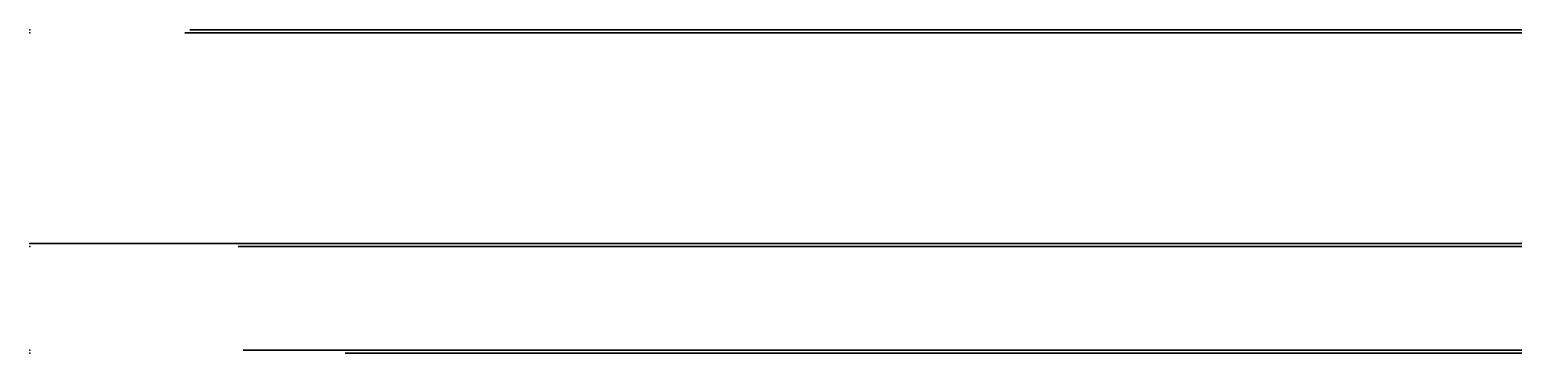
# Model space of a CAD drawing. Header units: centimetres. Extents: x -0.1 to 5.8, y 0 to 5.4.
# Drawn here: x 0 to 1.389, y 5.097 to 5.4 of the extents above; entities that cross this region are included whole.
import ezdxf

# ---------------------------------------------------------------- set-up
doc = ezdxf.new("R2010")
doc.units = ezdxf.units.CM
doc.header["$MEASUREMENT"] = 0
for name, color, linetype in [('BoitierTS v2_Sketch10', 7, 'Continuous'), ('BoitierTS v2_Sketch22', 7, 'Continuous'), ('BoitierTS v2_Sketch24', 7, 'Continuous'), ('BoitierTS v2_Sketch26', 7, 'Continuous'), ('BoitierTS v2_Sketch27', 7, 'Continuous'), ('BoitierTS v2_Sketch28', 7, 'Continuous'), ('BoitierTS v2_Sketch29', 7, 'Continuous'), ('BoitierTS v2_Sketch3', 7, 'Continuous'), ('BoitierTS v2_Sketch31', 7, 'Continuous'), ('BoitierTS v2_Sketch38', 7, 'Continuous'), ('BoitierTS v2_Sketch39', 7, 'Continuous'), ('BoitierTS v2_Sketch4', 7, 'Continuous'), ('BoitierTS v2_Sketch40', 7, 'Continuous'), ('BoitierTS v2_Sketch5', 7, 'Continuous'), ('BoitierTS v2_Sketch6', 7, 'Continuous'), ('BoitierTS v2_Sketch7', 7, 'Continuous'), ('BoitierTS v2_Sketch8', 7, 'Continuous'), ('BoitierTS v2_Sketch9', 7, 'Continuous')]:
    doc.layers.add(name, color=color, linetype=linetype)

msp = doc.modelspace()

# ---------------------------------------------------------------- linework, layer by layer
at = {"layer": 'BoitierTS v2_Sketch10'}
for p, q in [((4.1, 5.2, -0.2), (0.2, 5.2, -0.2)), ((0.2, 5.2, -0.2), (0.2, 5.2, -12.6)), ((0.2, 5.2, -12.6), (4.1, 5.2, -12.6)), ((0.35, 5.2, -5.45), (0.35, 5.2, -3.47)), ((0.35, 5.2, -5.8), (0.35, 5.2, -5.45)), ((0.35, 5.2, -3.47), (0.35, 5.2, -1.4)), ((0.35, 5.2, -1.4), (1.3915, 5.2, -1.4)), ((3.95, 5.2, -5.8), (0.35, 5.2, -5.8)), ((3.335, 5.2, -10.571), (0.965, 5.2, -10.571)), ((0.965, 5.2, -10.571), (0.965, 5.2, -8.351)), ((0.965, 5.2, -8.186), (0.965, 5.2, -5.966)), ((0.965, 5.2, -8.351), (3.335, 5.2, -8.351)), ((3.335, 5.2, -8.186), (0.965, 5.2, -8.186)), ((0.965, 5.2, -5.966), (3.335, 5.2, -5.966))]:
    msp.add_line(p, q, dxfattribs=at)
at = {"layer": 'BoitierTS v2_Sketch10', "extrusion": (0, -1, 0)}
for centre, radius in [((0.9109, -0.98, -5.2), 0.29), ((0.9209, -11.6141, -5.2), 0.29), ((0.9109, -0.98, -5.2), 0.16), ((0.9209, -11.6141, -5.2), 0.16)]:
    msp.add_circle(centre, radius, dxfattribs=at)
at = {"layer": 'BoitierTS v2_Sketch10'}
msp.add_point((0, 5.2), dxfattribs=at)
at = {"layer": 'BoitierTS v2_Sketch22'}
for p, q in [((0.15, 5.4, -0.15), (4.15, 5.4, -0.15)), ((4.15, 5.4, -12.65), (0.15, 5.4, -12.65)), ((0.15, 5.4, -12.65), (0.15, 5.4, -0.15)), ((1.2792, 5.4, -10.8759), (1.0678, 5.4, -11.15)), ((1.0974, 5.4, -11.692), (1.0974, 5.4, -11.65)), ((1.31, 5.4, -11.692), (1.0974, 5.4, -11.692)), ((1.1664, 5.4, -10.6478), (1.0977, 5.4, -10.6478)), ((1.0977, 5.4, -10.6478), (1.2792, 5.4, -10.8759)), ((1.0998, 5.4, -12.1499), (1.0998, 5.4, -12.1052)), ((1.3656, 5.4, -12.1499), (1.0998, 5.4, -12.1499)), ((1.0998, 5.4, -12.1052), (1.31, 5.4, -12.1052)), ((1.1119, 5.4, -11.9155), (1.1119, 5.4, -11.8732)), ((1.1119, 5.4, -11.8732), (1.31, 5.4, -11.8732)), ((1.31, 5.4, -11.9155), (1.1119, 5.4, -11.9155)), ((1.1389, 5.4, -11.15), (1.3171, 5.4, -10.9191)), ((1.378, 5.4, -10.9137), (1.1664, 5.4, -10.6478)), ((1.31, 5.4, -11.8732), (1.31, 5.4, -11.692)), ((1.31, 5.4, -12.1052), (1.31, 5.4, -11.9155)), ((1.3171, 5.4, -10.9191), (1.378, 5.4, -10.9957)), ((1.3656, 5.4, -11.65), (1.3656, 5.4, -12.1499)), ((1.4318, 5.4, -10.6478), (1.378, 5.4, -10.6478)), ((1.378, 5.4, -10.6478), (1.378, 5.4, -10.9137)), ((1.378, 5.4, -10.9957), (1.378, 5.4, -11.15))]:
    msp.add_line(p, q, dxfattribs=at)
at = {"layer": 'BoitierTS v2_Sketch22', "extrusion": (0, -1, 0)}
msp.add_circle((2.15, -3.47, -5.4), 1.75, dxfattribs=at)
at = {"layer": 'BoitierTS v2_Sketch22'}
msp.add_point((0, 5.4), dxfattribs=at)
at = {"layer": 'BoitierTS v2_Sketch24'}
for p, q in [((4.0953, 5.1972, -0.2152), (0.1953, 5.1972, -0.2152)), ((0.1953, 5.1972, -12.6152), (4.0953, 5.1972, -12.6152)), ((0.1953, 5.1972, -0.2152), (0.1953, 5.1972, -12.6152)), ((0.3453, 5.1972, -1.4152), (1.3868, 5.1972, -1.4152)), ((0.3453, 5.1972, -5.4652), (0.3453, 5.1972, -3.4852)), ((0.3453, 5.1972, -3.4852), (0.3453, 5.1972, -1.4152)), ((0.3453, 5.1972, -5.8152), (0.3453, 5.1972, -5.4652)), ((3.9453, 5.1972, -5.8152), (0.3453, 5.1972, -5.8152)), ((3.5303, 5.1972, -5.8162), (0.7603, 5.1972, -5.8162)), ((0.7603, 5.1972, -11.1062), (3.5303, 5.1972, -11.1062)), ((0.7603, 5.1972, -5.8162), (0.7603, 5.1972, -11.1062)), ((0.7953, 5.1972, -5.8162), (3.4953, 5.1972, -5.8162)), ((0.7953, 5.1972, -10.7512), (0.7953, 5.1972, -5.8162)), ((3.3303, 5.1972, -6.0162), (0.9603, 5.1972, -6.0162)), ((0.9603, 5.1972, -10.9062), (3.3303, 5.1972, -10.9062)), ((3.3303, 5.1972, -8.5362), (0.9603, 5.1972, -8.5362)), ((0.9603, 5.1972, -6.0162), (0.9603, 5.1972, -10.9062)), ((3.3303, 5.1972, -8.3862), (0.9603, 5.1972, -8.3862)), ((1.3868, 5.1972, -1.4152), (3.0868, 5.1972, -1.4152))]:
    msp.add_line(p, q, dxfattribs=at)
at = {"layer": 'BoitierTS v2_Sketch24', "extrusion": (1.38778e-17, 1, 0)}
for centre in [(-0.9062, -0.9952, 5.1972), (-0.9162, -11.6293, 5.1972)]:
    msp.add_circle(centre, 0.29, dxfattribs=at)
at = {"layer": 'BoitierTS v2_Sketch24'}
msp.add_point((0, 5.1972), dxfattribs=at)
at = {"layer": 'BoitierTS v2_Sketch26'}
for p, q in [((0.3453, 5.0972, -5.4652), (3.9453, 5.0972, -5.4652)), ((0.3453, 5.0972, -3.4852), (0.3453, 5.0972, -5.4652))]:
    msp.add_line(p, q, dxfattribs=at)
at = {"layer": 'BoitierTS v2_Sketch26', "extrusion": (-1.38778e-17, -1, 0)}
msp.add_circle((2.1453, -3.4852, -5.0972), 1.85, dxfattribs=at)
msp.add_arc((2.1453, -3.4852, -5.0972), 1.8, 180, 0, dxfattribs=at)
at = {"layer": 'BoitierTS v2_Sketch26'}
msp.add_point((0, 5.0972), dxfattribs=at)
at = {"layer": 'BoitierTS v2_Sketch27'}
for p, q in [((2.995, 5.1972, -2.0152), (1.295, 5.1972, -2.0152)), ((1.295, 5.1972, -1.4129), (1.295, 5.1972, -2.0152)), ((1.295, 5.1972, -1.4152), (2.995, 5.1972, -1.4152)), ((1.295, 5.1972, -2.0152), (1.295, 5.1972, -1.4152)), ((0.3453, 5.0972, -1.4152), (0.3453, 5.0972, -3.058)), ((1.3868, 5.0972, -1.4152), (0.3453, 5.0972, -1.4152)), ((1.3868, 5.0972, -1.7978), (1.3868, 5.0972, -1.4152))]:
    msp.add_line(p, q, dxfattribs=at)
at = {"layer": 'BoitierTS v2_Sketch27', "extrusion": (-1.38778e-17, -1, 0)}
msp.add_circle((2.1453, -3.4852, -5.0972), 1.85, dxfattribs=at)
msp.add_arc((2.1453, -3.4852, -5.0972), 1.85, 114.2032, 166.6488, dxfattribs=at)
at = {"layer": 'BoitierTS v2_Sketch27'}
msp.add_point((0, 5.0972), dxfattribs=at)
at = {"layer": 'BoitierTS v2_Sketch28'}
for p, q in [((0.9162, 5.1972, -11.9193), (0.1953, 5.1972, -11.9193)), ((0.1953, 5.1972, -0.2152), (0.1953, 5.1972, -12.6152)), ((0.1953, 5.1972, -11.9193), (0.1953, 5.1972, -11.3393)), ((0.1953, 5.1972, -1.2852), (0.1953, 5.1972, -0.7052)), ((4.0953, 5.1972, -0.2152), (0.1953, 5.1972, -0.2152)), ((0.1953, 5.1972, -0.7052), (0.9062, 5.1972, -0.7052)), ((0.1953, 5.1972, -11.3393), (0.9162, 5.1972, -11.3393)), ((0.1953, 5.1972, -12.6152), (4.0953, 5.1972, -12.6152)), ((0.9062, 5.1972, -1.2852), (0.1953, 5.1972, -1.2852)), ((0.3453, 5.1972, -5.4652), (0.3453, 5.1972, -3.9124)), ((0.3453, 5.1972, -3.058), (0.3453, 5.1972, -1.4152)), ((3.9453, 5.1972, -5.8152), (0.3453, 5.1972, -5.8152)), ((0.3453, 5.1972, -5.8152), (0.3453, 5.1972, -5.4652)), ((0.3453, 5.1972, -1.4152), (1.295, 5.1972, -1.4152)), ((0.7603, 5.1972, -11.1062), (0.7603, 5.1972, -5.8162)), ((3.5303, 5.1972, -11.1062), (0.7603, 5.1972, -11.1062)), ((0.7603, 5.1972, -5.8162), (3.5303, 5.1972, -5.8162)), ((1.295, 5.1972, -1.4152), (2.995, 5.1972, -1.4152))]:
    msp.add_line(p, q, dxfattribs=at)
at = {"layer": 'BoitierTS v2_Sketch28', "extrusion": (1.38778e-17, 1, 0)}
for centre in [(-0.9062, -0.9952, 5.1972), (-0.9162, -11.6293, 5.1972)]:
    msp.add_circle(centre, 0.29, dxfattribs=at)
at = {"layer": 'BoitierTS v2_Sketch28', "extrusion": (-1.38778e-17, -1, 0)}
msp.add_circle((0.9062, -0.9952, -5.1972), 0.29, dxfattribs=at)
msp.add_arc((2.1453, -3.4852, -5.1972), 1.85, 166.6488, 193.3512, dxfattribs=at)
at = {"layer": 'BoitierTS v2_Sketch28'}
msp.add_point((0, 5.1972), dxfattribs=at)
at = {"layer": 'BoitierTS v2_Sketch29'}
for p, q in [((0.1453, 5.3972, -0.1652), (4.1453, 5.3972, -0.1652)), ((4.1453, 5.3972, -12.6652), (0.1453, 5.3972, -12.6652)), ((0.1453, 5.3972, -12.6652), (0.1453, 5.3972, -0.1652)), ((3.3244, 5.3972, -5.5937), (0.8778, 5.3972, -5.5937)), ((0.8778, 5.3972, -5.5937), (0.8778, 5.3972, -10.2908)), ((0.8778, 5.3972, -10.2908), (3.3244, 5.3972, -10.2908))]:
    msp.add_line(p, q, dxfattribs=at)
at = {"layer": 'BoitierTS v2_Sketch29', "extrusion": (-1.38778e-17, -1, 0)}
msp.add_circle((2.1453, -3.4852, -5.3972), 1.75, dxfattribs=at)
at = {"layer": 'BoitierTS v2_Sketch29'}
msp.add_point((0, 5.3972), dxfattribs=at)
at = {"layer": 'BoitierTS v2_Sketch3'}
for p, q in [((0, 5.2), (4.3, 5.2)), ((4.3, 5.2, -12.8), (0, 5.2, -12.8)), ((0, 5.2, -12.8), (0, 5.2))]:
    msp.add_line(p, q, dxfattribs=at)
at = {"layer": 'BoitierTS v2_Sketch31'}
for p, q in [((0.1953, 5.3972, -0.2152), (0.1953, 5.3972, -12.6152)), ((0.1953, 5.3972, -12.6152), (4.0953, 5.3972, -12.6152)), ((4.0953, 5.3972, -0.2152), (0.1953, 5.3972, -0.2152)), ((3.9453, 5.3972, -5.8152), (0.3453, 5.3972, -5.8152)), ((0.3453, 5.3972, -3.4852), (0.3453, 5.3972, -1.4152)), ((0.3453, 5.3972, -5.4652), (0.3453, 5.3972, -3.4852)), ((0.3453, 5.3972, -1.4152), (1.3868, 5.3972, -1.4152)), ((0.3453, 5.3972, -5.8152), (0.3453, 5.3972, -5.4652)), ((0.7603, 5.3972, -11.1062), (3.5303, 5.3972, -11.1062)), ((0.7603, 5.3972, -5.8162), (0.7603, 5.3972, -11.1062)), ((3.5303, 5.3972, -5.8162), (0.7603, 5.3972, -5.8162)), ((0.7953, 5.3972, -10.7512), (0.7953, 5.3972, -5.8162)), ((0.7953, 5.3972, -5.8162), (3.4953, 5.3972, -5.8162)), ((3.3303, 5.3972, -8.5362), (0.9603, 5.3972, -8.5362)), ((3.3303, 5.3972, -6.0162), (0.9603, 5.3972, -6.0162)), ((0.9603, 5.3972, -10.9062), (3.3303, 5.3972, -10.9062)), ((0.9603, 5.3972, -6.0162), (0.9603, 5.3972, -10.9062)), ((3.3303, 5.3972, -8.3862), (0.9603, 5.3972, -8.3862)), ((1.3868, 5.3972, -1.4152), (3.0868, 5.3972, -1.4152))]:
    msp.add_line(p, q, dxfattribs=at)
at = {"layer": 'BoitierTS v2_Sketch31', "extrusion": (1.38778e-17, 1, 0)}
for centre in [(-0.9062, -0.9952, 5.3972), (-0.9162, -11.6293, 5.3972)]:
    msp.add_circle(centre, 0.29, dxfattribs=at)
at = {"layer": 'BoitierTS v2_Sketch31'}
msp.add_point((0, 5.3972), dxfattribs=at)
at = {"layer": 'BoitierTS v2_Sketch38'}
for p, q in [((0.1953, 5.1972, -0.2152), (0.1953, 5.1972, -0.7052)), ((0.1953, 5.1972, -1.2852), (0.1953, 5.1972, -11.3393)), ((0.1953, 5.1972, -11.9193), (0.1953, 5.1972, -12.6152)), ((0.1953, 5.1972, -11.3393), (0.9162, 5.1972, -11.3393)), ((0.1953, 5.1972, -12.6152), (4.0953, 5.1972, -12.6152)), ((4.0953, 5.1972, -0.2152), (0.1953, 5.1972, -0.2152)), ((0.1953, 5.1972, -0.7052), (0.9062, 5.1972, -0.7052)), ((0.9062, 5.1972, -1.2852), (0.1953, 5.1972, -1.2852)), ((0.9162, 5.1972, -11.9193), (0.1953, 5.1972, -11.9193)), ((0.1953, 5.1972, -1.2652), (4.0953, 5.1972, -1.2652)), ((4.0953, 5.1972, -5.9652), (0.1953, 5.1972, -5.9652)), ((0.1953, 5.1972, -5.9652), (0.1953, 5.1972, -1.2652)), ((0.3453, 5.1972, -5.4652), (0.3453, 5.1972, -3.9124)), ((0.3453, 5.1972, -3.058), (0.3453, 5.1972, -1.4152)), ((0.3453, 5.1972, -1.4152), (1.295, 5.1972, -1.4152)), ((0.3453, 5.1972, -5.8152), (0.3453, 5.1972, -5.4652)), ((3.9453, 5.1972, -5.8152), (0.3453, 5.1972, -5.8152)), ((3.9453, 5.1972, -5.8152), (0.3453, 5.1972, -5.8152)), ((0.9453, 5.1972, -1.4152), (0.3453, 5.1972, -2.0152)), ((0.3453, 5.1972, -5.2152), (0.9453, 5.1972, -5.8152)), ((0.3453, 5.1972, -1.4152), (3.9453, 5.1972, -1.4152)), ((0.3453, 5.1972, -5.8152), (0.3453, 5.1972, -1.4152)), ((0.3453, 5.1972, -2.0152), (0.3453, 5.1972, -5.2152)), ((3.5303, 5.1972, -11.1062), (0.7603, 5.1972, -11.1062)), ((0.7603, 5.1972, -11.1062), (0.7603, 5.1972, -5.8162)), ((0.7603, 5.1972, -5.8162), (3.5303, 5.1972, -5.8162)), ((0.9453, 5.1972, -1.4152), (3.3453, 5.1972, -1.4152)), ((0.9453, 5.1972, -5.8152), (3.3453, 5.1972, -5.8152)), ((1.295, 5.1972, -1.4152), (2.995, 5.1972, -1.4152))]:
    msp.add_line(p, q, dxfattribs=at)
at = {"layer": 'BoitierTS v2_Sketch38', "extrusion": (-1.38778e-17, -1, 0)}
for centre, radius, start, end in [((2.1453, -3.4852, -5.1972), 1.85, 166.6488, 193.3512), ((0.9062, -0.9952, -5.1972), 0.29, 270, 90), ((0.9162, -11.6293, -5.1972), 0.29, 270, 90)]:
    msp.add_arc(centre, radius, start, end, dxfattribs=at)
at = {"layer": 'BoitierTS v2_Sketch38'}
msp.add_point((0, 5.1972), dxfattribs=at)
at = {"layer": 'BoitierTS v2_Sketch39'}
for p, q in [((0.3953, 5.1972, -12.4152), (3.8953, 5.1972, -12.4152)), ((0.7603, 5.1972, -5.9652), (0.3953, 5.1972, -5.9652)), ((0.3953, 5.1972, -5.9652), (0.3953, 5.1972, -11.1393)), ((0.3953, 5.1972, -11.1393), (0.9162, 5.1972, -11.1393)), ((0.9162, 5.1972, -12.1193), (0.3953, 5.1972, -12.1193)), ((0.3953, 5.1972, -12.1193), (0.3953, 5.1972, -12.4152)), ((0.5031, 5.1972, -7.0769), (0.4677, 5.1972, -7.0415)), ((0.4677, 5.1972, -7.0415), (0.5738, 5.1972, -6.9355)), ((0.4726, 5.1972, -9.858), (0.6508, 5.1972, -9.858)), ((0.65, 5.1972, -9.4822), (0.4726, 5.1972, -9.858)), ((0.5508, 5.1972, -9.4915), (0.5008, 5.1972, -9.4915)), ((0.5738, 5.1972, -7.0062), (0.5031, 5.1972, -7.0769)), ((0.6738, 5.1972, -7.4855), (0.5238, 5.1972, -7.4855)), ((0.5238, 5.1972, -7.4855), (0.5238, 5.1972, -7.4355)), ((0.5238, 5.1972, -7.4355), (0.5738, 5.1972, -7.4355)), ((0.7008, 5.1972, -9.4915), (0.5515, 5.1972, -9.808)), ((0.5515, 5.1972, -9.808), (0.7008, 5.1972, -9.808)), ((0.5738, 5.1972, -6.9355), (0.6238, 5.1972, -6.9355)), ((0.5738, 5.1972, -7.4355), (0.5738, 5.1972, -7.0062)), ((0.6238, 5.1972, -6.9355), (0.6238, 5.1972, -7.4355)), ((0.6238, 5.1972, -7.4355), (0.6738, 5.1972, -7.4355)), ((0.6508, 5.1972, -9.858), (0.7008, 5.1972, -9.858)), ((0.6738, 5.1972, -7.4355), (0.6738, 5.1972, -7.4855)), ((0.7008, 5.1972, -9.808), (0.7008, 5.1972, -9.858)), ((3.5303, 5.1972, -11.1062), (0.7603, 5.1972, -11.1062)), ((0.7603, 5.1972, -11.1062), (0.7603, 5.1972, -5.9652))]:
    msp.add_line(p, q, dxfattribs=at)
at = {"layer": 'BoitierTS v2_Sketch39', "extrusion": (-1.38778e-17, -1, 0)}
for centre, radius, start, end in [((0.6008, -9.4915, -5.1972), 0.1, 0, 180), ((0.6008, -9.4915, -5.1972), 0.05, 10.7676, 180), ((0.9162, -11.6293, -5.1972), 0.49, 270, 90)]:
    msp.add_arc(centre, radius, start, end, dxfattribs=at)
at = {"layer": 'BoitierTS v2_Sketch39'}
msp.add_point((0, 5.1972), dxfattribs=at)
at = {"layer": 'BoitierTS v2_Sketch4'}
for p, q in [((4.3, 5.2), (0, 5.2)), ((0, 5.2), (4.3, 5.2)), ((0, 5.2, -12.8), (4.3, 5.2, -12.8)), ((0, 5.2), (0, 5.2, -12.8)), ((0, 5.2, -12.8), (0, 5.2)), ((4.3, 5.2, -12.8), (0, 5.2, -12.8)), ((0.2, 5.2, -0.2), (4.1, 5.2, -0.2)), ((4.1, 5.2, -12.6), (0.2, 5.2, -12.6)), ((0.2, 5.2, -12.6), (0.2, 5.2, -0.2))]:
    msp.add_line(p, q, dxfattribs=at)
at = {"layer": 'BoitierTS v2_Sketch40'}
for p, q in [((4.1453, 5.3972, -12.6652), (0.1453, 5.3972, -12.6652)), ((0.1453, 5.3972, -12.6652), (0.1453, 5.3972, -0.1652)), ((0.1453, 5.3972, -0.1652), (4.1453, 5.3972, -0.1652)), ((2.1456, 5.3972, -6.0162), (0.3034, 5.3972, -6.0153)), ((2.2452, 5.3972, -6.6662), (0.3034, 5.3972, -6.6662)), ((2.1465, 5.3972, -9.2862), (0.327, 5.3972, -9.2862)), ((0.327, 5.3972, -10.0362), (2.1465, 5.3972, -10.0362)), ((2.1459, 5.3972, -8.0262), (0.3329, 5.3972, -8.0271)), ((2.1461, 5.3972, -8.5362), (0.3329, 5.3972, -8.5371)), ((0.8073, 5.3972, -9.9045), (0.5565, 5.3972, -9.6603)), ((0.5565, 5.3972, -9.6603), (0.8073, 5.3972, -9.4295)), ((0.7823, 5.3972, -9.8452), (0.5929, 5.3972, -9.6608)), ((0.5929, 5.3972, -9.6608), (0.7823, 5.3972, -9.4865)), ((1.1028, 5.3972, -6.1158), (0.6271, 5.3972, -6.391)), ((1.1028, 5.3972, -6.6662), (0.6271, 5.3972, -6.391)), ((0.7573, 5.3972, -9.786), (0.6293, 5.3972, -9.6613)), ((0.6293, 5.3972, -9.6613), (0.7573, 5.3972, -9.5435)), ((0.6573, 5.3972, -8.668), (0.6573, 5.3972, -9.143)), ((0.6573, 5.3972, -9.143), (0.8073, 5.3972, -9.143)), ((0.8073, 5.3972, -8.668), (0.6573, 5.3972, -8.668)), ((0.6656, 5.3972, -9.6618), (0.7323, 5.3972, -9.6004)), ((0.7323, 5.3972, -9.7268), (0.6656, 5.3972, -9.6618)), ((1.1407, 5.3972, -6.8994), (0.6657, 5.3972, -6.8994)), ((0.6657, 5.3972, -6.8994), (0.6657, 5.3972, -7.3744)), ((0.6657, 5.3972, -7.3744), (1.1407, 5.3972, -7.3744)), ((0.6823, 5.3972, -8.693), (0.6823, 5.3972, -9.118)), ((0.7823, 5.3972, -8.693), (0.6823, 5.3972, -8.693)), ((0.6823, 5.3972, -9.118), (0.7823, 5.3972, -9.118)), ((0.7073, 5.3972, -9.093), (0.7573, 5.3972, -9.093)), ((0.7573, 5.3972, -8.718), (0.7073, 5.3972, -8.718)), ((0.7073, 5.3972, -8.718), (0.7073, 5.3972, -9.093)), ((1.0907, 5.3972, -6.9494), (0.7157, 5.3972, -6.9494)), ((0.7157, 5.3972, -6.9494), (0.7157, 5.3972, -7.3244)), ((0.7157, 5.3972, -7.3244), (1.0907, 5.3972, -7.3244)), ((1.0528, 5.3972, -6.5795), (0.727, 5.3972, -6.391)), ((1.0528, 5.3972, -6.2025), (0.727, 5.3972, -6.391)), ((0.7273, 5.3972, -9.073), (0.7373, 5.3972, -9.073)), ((0.7373, 5.3972, -8.738), (0.7273, 5.3972, -8.738)), ((0.7273, 5.3972, -8.738), (0.7273, 5.3972, -9.073)), ((0.7323, 5.3972, -9.7268), (0.7323, 5.3972, -9.6004)), ((0.7373, 5.3972, -9.073), (0.7373, 5.3972, -8.738)), ((0.7573, 5.3972, -9.093), (0.7573, 5.3972, -8.718)), ((0.7573, 5.3972, -9.786), (0.7573, 5.3972, -9.5435)), ((0.7657, 5.3972, -7.2744), (1.0407, 5.3972, -7.2744)), ((1.0407, 5.3972, -6.9994), (0.7657, 5.3972, -6.9994)), ((0.7657, 5.3972, -6.9994), (0.7657, 5.3972, -7.2744)), ((0.7823, 5.3972, -9.8452), (0.7823, 5.3972, -9.4865)), ((0.7823, 5.3972, -9.118), (0.7823, 5.3972, -8.693)), ((0.8073, 5.3972, -9.143), (0.8073, 5.3972, -8.668)), ((0.8073, 5.3972, -9.9045), (0.8073, 5.3972, -9.4295)), ((0.8157, 5.3972, -7.0494), (0.8157, 5.3972, -7.2244)), ((0.8157, 5.3972, -7.2244), (0.9907, 5.3972, -7.2244)), ((0.9907, 5.3972, -7.0494), (0.8157, 5.3972, -7.0494)), ((1.0028, 5.3972, -6.4928), (0.8268, 5.3972, -6.391)), ((1.0028, 5.3972, -6.2892), (0.8268, 5.3972, -6.391)), ((0.9073, 5.3972, -9.143), (1.0573, 5.3972, -9.143)), ((0.9073, 5.3972, -9.9045), (0.9073, 5.3972, -9.4295)), ((0.9073, 5.3972, -8.668), (0.9073, 5.3972, -9.143)), ((0.9073, 5.3972, -9.4295), (1.0573, 5.3972, -9.4295)), ((1.0573, 5.3972, -9.9045), (0.9073, 5.3972, -9.9045)), ((1.0573, 5.3972, -8.668), (0.9073, 5.3972, -8.668)), ((0.9528, 5.3972, -6.4061), (0.9266, 5.3972, -6.391)), ((0.9528, 5.3972, -6.3759), (0.9266, 5.3972, -6.391)), ((0.9323, 5.3972, -8.693), (0.9323, 5.3972, -9.118)), ((1.0323, 5.3972, -9.8795), (0.9323, 5.3972, -9.8795)), ((0.9323, 5.3972, -9.4545), (1.0323, 5.3972, -9.4545)), ((0.9323, 5.3972, -9.8795), (0.9323, 5.3972, -9.4545)), ((1.0323, 5.3972, -8.693), (0.9323, 5.3972, -8.693)), ((0.9323, 5.3972, -9.118), (1.0323, 5.3972, -9.118)), ((0.9528, 5.3972, -6.3759), (0.9528, 5.3972, -6.4061)), ((1.0073, 5.3972, -8.718), (0.9573, 5.3972, -8.718)), ((0.9573, 5.3972, -8.718), (0.9573, 5.3972, -9.093)), ((0.9573, 5.3972, -9.8545), (0.9573, 5.3972, -9.4795)), ((0.9573, 5.3972, -9.4795), (1.0073, 5.3972, -9.4795)), ((1.0073, 5.3972, -9.8545), (0.9573, 5.3972, -9.8545)), ((0.9573, 5.3972, -9.093), (1.0073, 5.3972, -9.093)), ((0.9773, 5.3972, -9.4995), (0.9873, 5.3972, -9.4995)), ((0.9773, 5.3972, -9.8345), (0.9773, 5.3972, -9.4995)), ((0.9873, 5.3972, -9.8345), (0.9773, 5.3972, -9.8345)), ((0.9773, 5.3972, -8.738), (0.9773, 5.3972, -9.073)), ((0.9773, 5.3972, -9.073), (0.9873, 5.3972, -9.073)), ((0.9873, 5.3972, -8.738), (0.9773, 5.3972, -8.738)), ((0.9873, 5.3972, -9.4995), (0.9873, 5.3972, -9.8345)), ((0.9873, 5.3972, -9.073), (0.9873, 5.3972, -8.738)), ((0.9907, 5.3972, -7.2244), (0.9907, 5.3972, -7.0494)), ((1.0028, 5.3972, -6.2892), (1.0028, 5.3972, -6.4928)), ((1.0073, 5.3972, -9.093), (1.0073, 5.3972, -8.718)), ((1.0073, 5.3972, -9.4795), (1.0073, 5.3972, -9.8545)), ((1.0323, 5.3972, -9.118), (1.0323, 5.3972, -8.693)), ((1.0323, 5.3972, -9.4545), (1.0323, 5.3972, -9.8795)), ((1.0407, 5.3972, -7.2744), (1.0407, 5.3972, -6.9994)), ((1.0528, 5.3972, -6.2025), (1.0528, 5.3972, -6.5795)), ((1.0573, 5.3972, -9.4295), (1.0573, 5.3972, -9.9045)), ((1.0573, 5.3972, -9.143), (1.0573, 5.3972, -8.668)), ((1.0907, 5.3972, -7.3244), (1.0907, 5.3972, -6.9494)), ((1.1028, 5.3972, -6.1158), (1.1028, 5.3972, -6.6662)), ((1.1407, 5.3972, -7.3744), (1.1407, 5.3972, -6.8994))]:
    msp.add_line(p, q, dxfattribs=at)
at = {"layer": 'BoitierTS v2_Sketch40', "extrusion": (-1.38778e-17, -1, 0)}
msp.add_circle((2.1453, -3.4852, -5.3972), 1.75, dxfattribs=at)
at = {"layer": 'BoitierTS v2_Sketch40'}
msp.add_point((0, 5.3972), dxfattribs=at)
at = {"layer": 'BoitierTS v2_Sketch5'}
for p, q in [((4.1, 5.2, -0.2), (0.2, 5.2, -0.2)), ((0.2, 5.2, -0.2), (0.2, 5.2, -12.6)), ((0.2, 5.2, -12.6), (4.1, 5.2, -12.6)), ((0.35, 5.2, -1.4), (3.95, 5.2, -1.4)), ((3.95, 5.2, -5.8), (0.35, 5.2, -5.8)), ((0.35, 5.2, -5.8), (0.35, 5.2, -1.4))]:
    msp.add_line(p, q, dxfattribs=at)
msp.add_point((0, 5.2), dxfattribs=at)
at = {"layer": 'BoitierTS v2_Sketch6'}
for p, q in [((3.95, 5.1, -1.4), (0.35, 5.1, -1.4)), ((0.35, 5.1, -1.4), (3.95, 5.1, -1.4)), ((0.35, 5.1, -1.4), (0.35, 5.1, -5.8)), ((0.35, 5.1, -5.8), (3.95, 5.1, -5.8)), ((0.35, 5.1, -5.8), (0.35, 5.1, -1.4)), ((0.35, 5.1, -5.45), (3.95, 5.1, -5.45)), ((0.35, 5.1, -5.8), (3.95, 5.1, -5.8))]:
    msp.add_line(p, q, dxfattribs=at)
at = {"layer": 'BoitierTS v2_Sketch6', "extrusion": (0, -1, 0)}
for radius in [1.8, 1.7]:
    msp.add_circle((2.15, -3.47, -5.1), radius, dxfattribs=at)
at = {"layer": 'BoitierTS v2_Sketch6'}
msp.add_point((0, 5.1), dxfattribs=at)
at = {"layer": 'BoitierTS v2_Sketch7'}
for p, q in [((4.1, 5.2, -0.2), (0.2, 5.2, -0.2)), ((0.2, 5.2, -12.6), (4.1, 5.2, -12.6)), ((0.2, 5.2, -0.2), (0.2, 5.2, -12.6)), ((0.35, 5.2, -5.8), (0.35, 5.2, -5.45)), ((0.35, 5.2, -5.45), (0.35, 5.2, -3.47)), ((0.35, 5.2, -3.47), (0.35, 5.2, -1.4)), ((0.35, 5.2, -1.4), (1.3915, 5.2, -1.4)), ((3.95, 5.2, -5.8), (0.35, 5.2, -5.8)), ((0.8, 5.2, -5.801), (3.5, 5.2, -5.801)), ((0.8, 5.2, -10.736), (0.8, 5.2, -5.801)), ((3.5, 5.2, -10.736), (0.8, 5.2, -10.736)), ((3.5, 5.2, -10.736), (0.8, 5.2, -10.736)), ((0.8, 5.2, -5.801), (3.5, 5.2, -5.801)), ((3.335, 5.2, -8.351), (0.965, 5.2, -8.351)), ((0.965, 5.2, -8.351), (3.335, 5.2, -8.351)), ((3.335, 5.2, -8.186), (0.965, 5.2, -8.186)), ((0.965, 5.2, -5.966), (3.335, 5.2, -5.966)), ((0.965, 5.2, -8.186), (3.335, 5.2, -8.186)), ((3.335, 5.2, -10.571), (0.965, 5.2, -10.571)), ((0.965, 5.2, -10.571), (0.965, 5.2, -8.351)), ((0.965, 5.2, -8.186), (3.335, 5.2, -8.186)), ((3.335, 5.2, -10.571), (0.965, 5.2, -10.571)), ((0.965, 5.2, -8.186), (0.965, 5.2, -5.966)), ((3.335, 5.2, -5.966), (0.965, 5.2, -5.966)), ((0.965, 5.2, -5.966), (0.965, 5.2, -8.186)), ((0.965, 5.2, -8.351), (3.335, 5.2, -8.351)), ((0.965, 5.2, -10.571), (0.965, 5.2, -8.351))]:
    msp.add_line(p, q, dxfattribs=at)
msp.add_point((0, 5.2), dxfattribs=at)
at = {"layer": 'BoitierTS v2_Sketch8'}
for p, q in [((0.2, 5.1, -0.2), (0.2, 5.1, -12.6)), ((4.1, 5.1, -0.2), (0.2, 5.1, -0.2)), ((0.2, 5.1, -12.6), (4.1, 5.1, -12.6)), ((3.95, 5.1, -5.8), (0.35, 5.1, -5.8)), ((0.35, 5.1, -5.45), (0.35, 5.1, -3.47)), ((0.35, 5.1, -1.4), (1.3915, 5.1, -1.4)), ((0.35, 5.1, -5.8), (0.35, 5.1, -5.45)), ((0.35, 5.1, -3.47), (0.35, 5.1, -1.4)), ((3.5, 5.1, -10.736), (0.8, 5.1, -10.736)), ((0.8, 5.1, -5.801), (3.5, 5.1, -5.801)), ((0.8, 5.1, -10.736), (0.8, 5.1, -5.801)), ((3.5, 5.1, -10.736), (0.8, 5.1, -10.736)), ((0.8, 5.1, -5.801), (3.5, 5.1, -5.801)), ((0.965, 5.1, -8.186), (3.335, 5.1, -8.186)), ((0.965, 5.1, -10.571), (0.965, 5.1, -8.351)), ((3.335, 5.1, -8.351), (0.965, 5.1, -8.351)), ((0.965, 5.1, -8.351), (3.335, 5.1, -8.351)), ((3.335, 5.1, -10.571), (0.965, 5.1, -10.571)), ((3.335, 5.1, -8.186), (0.965, 5.1, -8.186)), ((0.965, 5.1, -8.186), (0.965, 5.1, -5.966)), ((3.335, 5.1, -10.571), (0.965, 5.1, -10.571)), ((3.335, 5.1, -5.966), (0.965, 5.1, -5.966)), ((0.965, 5.1, -8.186), (3.335, 5.1, -8.186)), ((0.965, 5.1, -5.966), (3.335, 5.1, -5.966)), ((0.965, 5.1, -10.571), (0.965, 5.1, -8.351)), ((0.965, 5.1, -8.351), (3.335, 5.1, -8.351)), ((0.965, 5.1, -5.966), (0.965, 5.1, -8.186))]:
    msp.add_line(p, q, dxfattribs=at)
msp.add_point((0, 5.1), dxfattribs=at)
at = {"layer": 'BoitierTS v2_Sketch9'}
for p, q in [((0.2, 5.4, -12.6), (4.1, 5.4, -12.6)), ((4.1, 5.4, -0.2), (0.2, 5.4, -0.2)), ((0.2, 5.4, -0.2), (0.2, 5.4, -12.6)), ((0.35, 5.4, -5.8), (0.35, 5.4, -5.45)), ((0.35, 5.4, -1.4), (1.3915, 5.4, -1.4)), ((0.35, 5.4, -3.47), (0.35, 5.4, -1.4)), ((3.95, 5.4, -5.8), (0.35, 5.4, -5.8)), ((0.35, 5.4, -5.45), (0.35, 5.4, -3.47)), ((3.5, 5.4, -10.736), (0.8, 5.4, -10.736)), ((0.8, 5.4, -5.801), (3.5, 5.4, -5.801)), ((0.8, 5.4, -5.801), (3.5, 5.4, -5.801)), ((3.5, 5.4, -10.736), (0.8, 5.4, -10.736)), ((0.8, 5.4, -10.736), (0.8, 5.4, -5.801)), ((0.965, 5.4, -8.186), (3.335, 5.4, -8.186)), ((3.335, 5.4, -5.966), (0.965, 5.4, -5.966)), ((0.965, 5.4, -8.351), (3.335, 5.4, -8.351)), ((0.965, 5.4, -8.351), (3.335, 5.4, -8.351)), ((3.335, 5.4, -10.571), (0.965, 5.4, -10.571)), ((0.965, 5.4, -10.571), (0.965, 5.4, -8.351)), ((0.965, 5.4, -5.966), (0.965, 5.4, -8.186)), ((0.965, 5.4, -10.571), (0.965, 5.4, -8.351)), ((3.335, 5.4, -8.351), (0.965, 5.4, -8.351)), ((3.335, 5.4, -10.571), (0.965, 5.4, -10.571)), ((0.965, 5.4, -8.186), (0.965, 5.4, -5.966)), ((0.965, 5.4, -8.186), (3.335, 5.4, -8.186)), ((3.335, 5.4, -8.186), (0.965, 5.4, -8.186)), ((0.965, 5.4, -5.966), (3.335, 5.4, -5.966))]:
    msp.add_line(p, q, dxfattribs=at)
msp.add_point((0, 5.4), dxfattribs=at)

doc.saveas('drawing.dxf')
